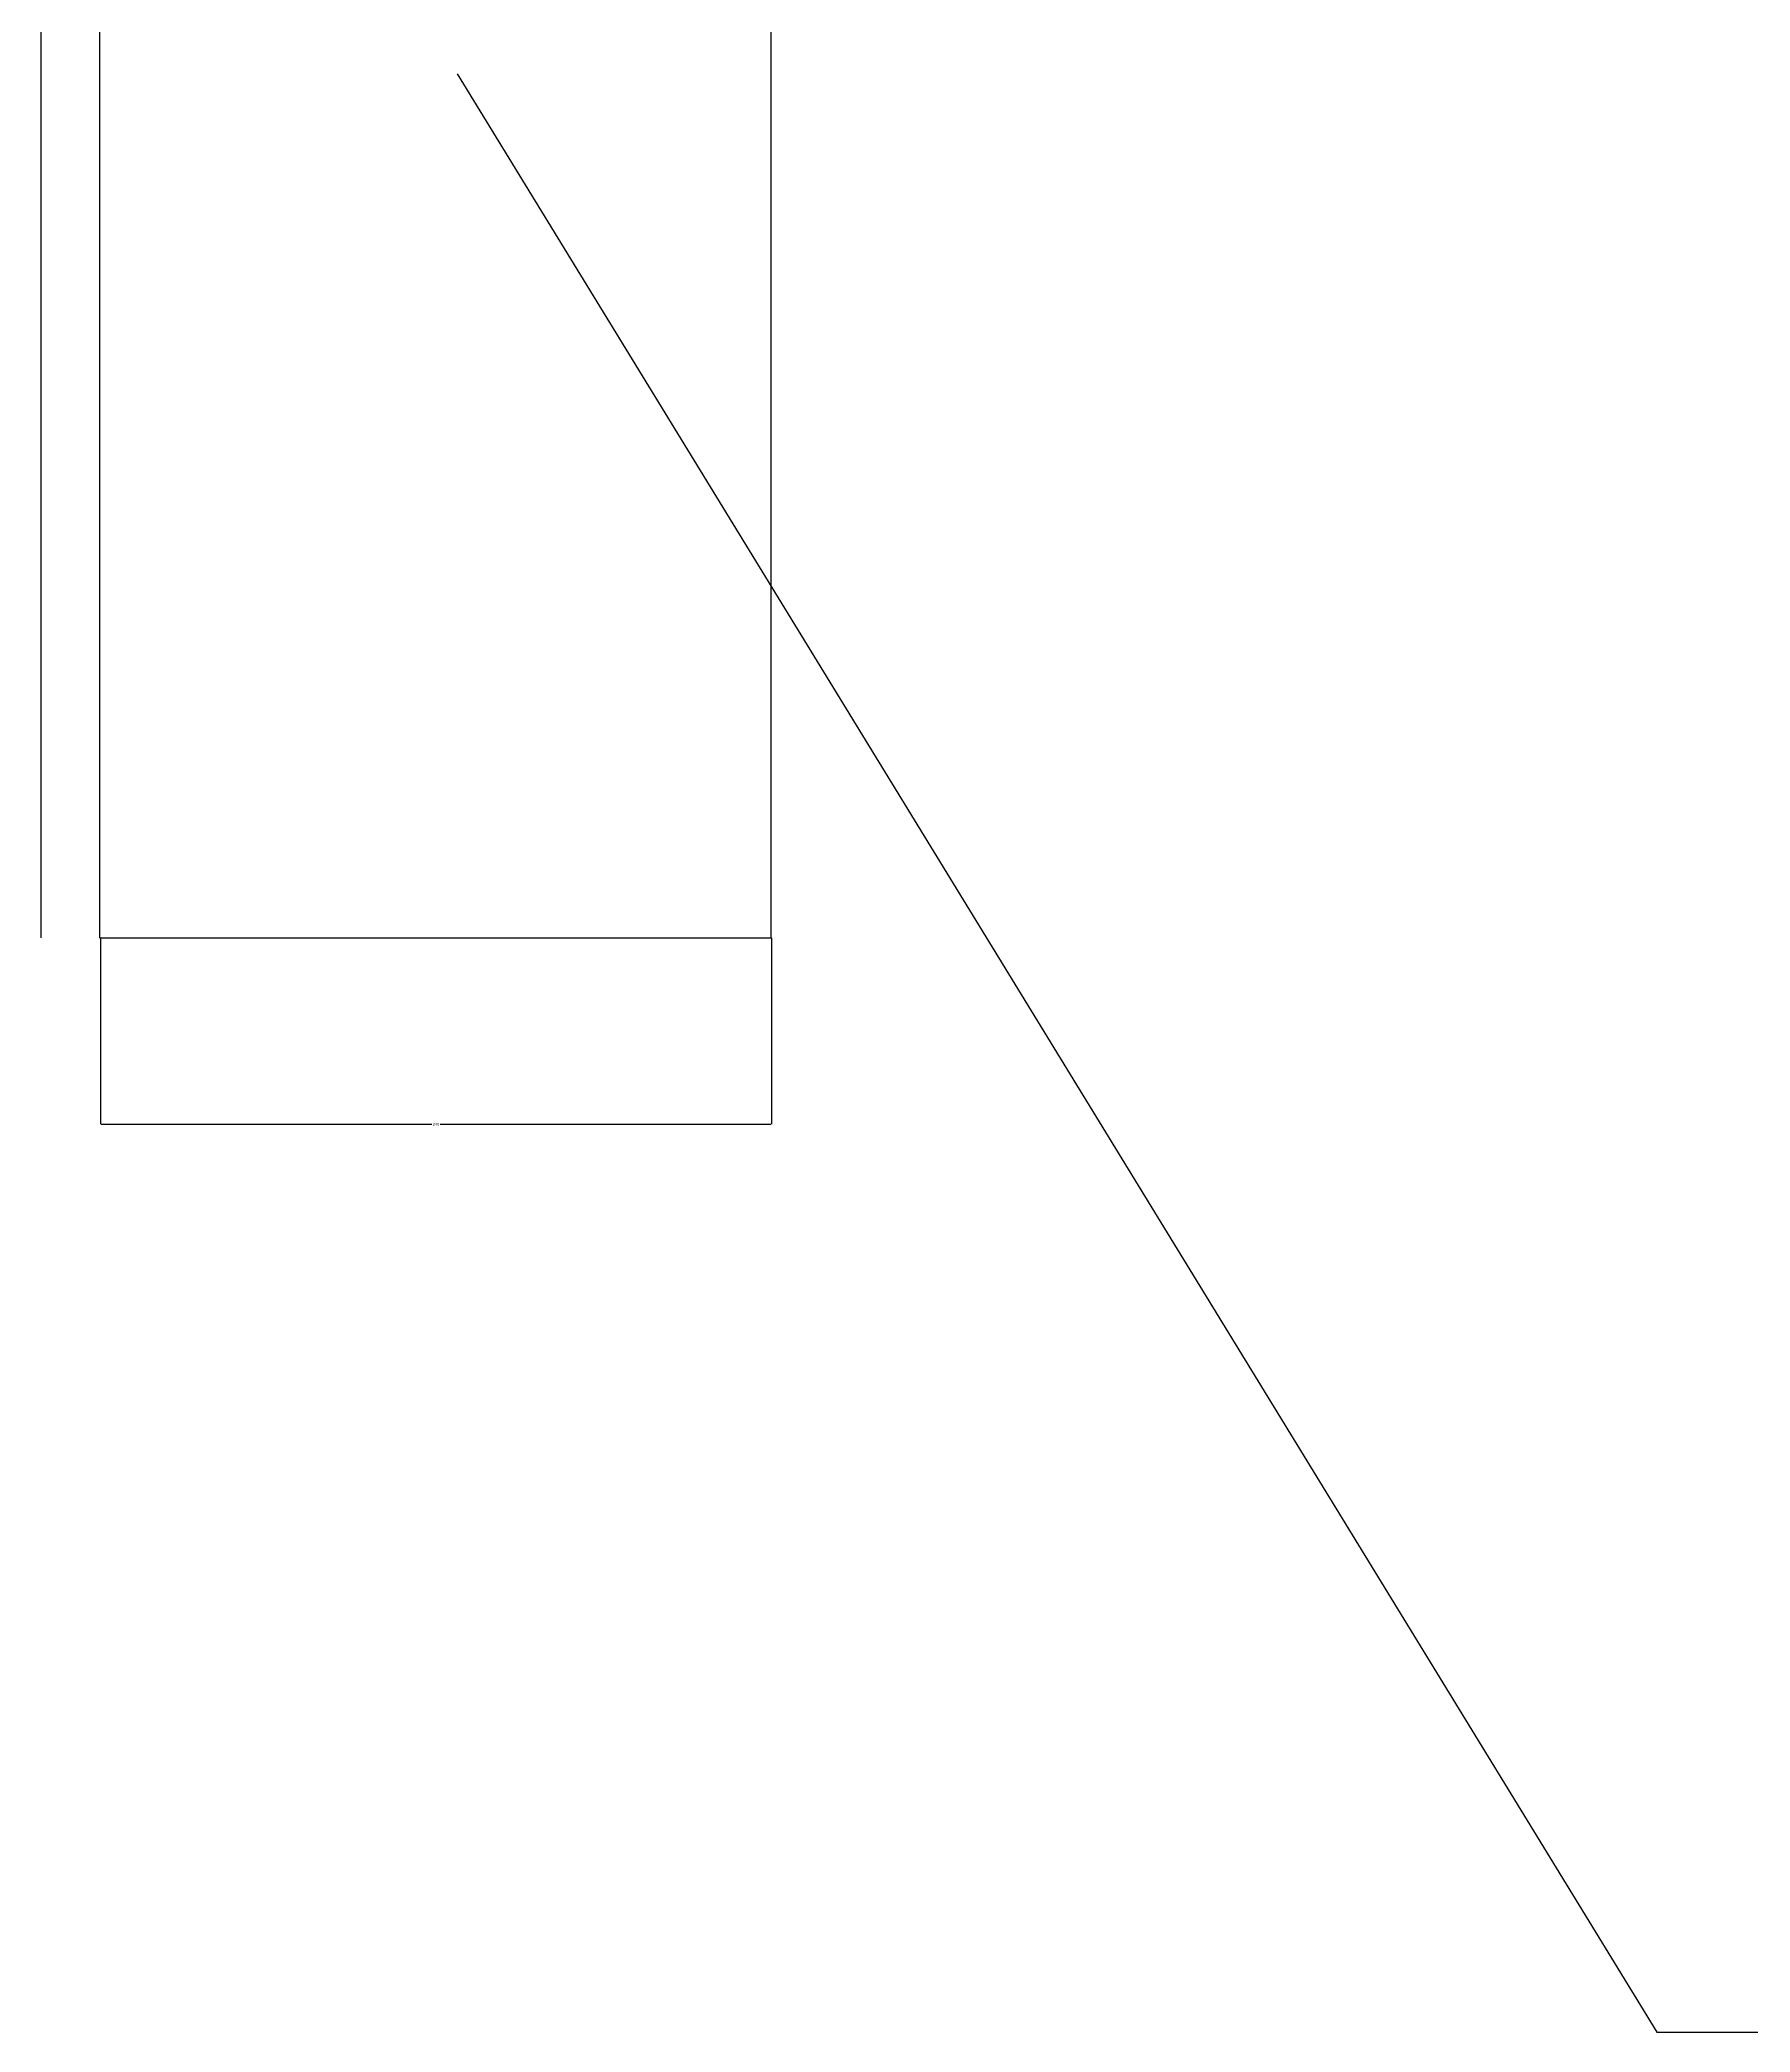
# Model space of a CAD drawing. Header units: metres. Extents: x 8939 to 13072, y 16704 to 19101.
# Drawn here: x 9373 to 9984, y 16732 to 17444 of the extents above; entities that cross this region are included whole.
import ezdxf

# ---------------------------------------------------------------- set-up
doc = ezdxf.new("R2010")
doc.units = ezdxf.units.M
doc.layers.add('PUB_DIM', color=3, linetype='Continuous')
doc.layers.add('WALL', color=255, linetype='Continuous')
doc.dimstyles.get("Standard").update_dxf_attribs({"dimtxt": 2.5, "dimasz": 2.5, "dimexe": 1.25, "dimexo": 0.625, "dimtad": 1, "dimcen": 2.5, "dimazin": 3, "dimtfac": 1, "dimtmove": 0, "dimatfit": 3})

# ---------------------------------------------------------------- blocks, each defined once
blk = doc.blocks.new('*D1')
for p, q in [((9373.1, 17822.93), (9373.1, 17472.93)), ((9372.85, 17472.93), (9372.6, 17472.93)), ((9373.1, 17122.93), (9373.1, 17472.93)), ((9373.1, 17472.93), (9373.1, 17472.93)), ((9373.35, 17472.93), (9373.6, 17472.93))]:
    blk.add_line(p, q)
at = {"layer": 'Defpoints'}
for p in [(9373.1, 17822.93), (9373.1, 17472.93), (9373.1, 17122.93)]:
    blk.add_point(p, dxfattribs=at)
at = {"layer": 'PUB_DIM', "insert": (9373.1, 17474.055), "char_height": 1, "attachment_point": 5}
blk.add_mtext('0', dxfattribs=at)
blk = doc.blocks.new('*D2')
for p, q in [((9394.28, 17123.04), (9394.28, 17056.35)), ((9634.28, 17123.04), (9634.28, 17056.35)), ((9394.53, 17056.35), (9512.78, 17056.35)), ((9515.78, 17056.35), (9634.03, 17056.35))]:
    blk.add_line(p, q)
at = {"layer": 'Defpoints'}
for p in [(9394.28, 17123.04), (9634.28, 17123.04), (9394.28, 17056.35)]:
    blk.add_point(p, dxfattribs=at)
at = {"layer": 'PUB_DIM', "insert": (9514.28, 17056.35), "char_height": 1, "attachment_point": 5}
blk.add_mtext('240', dxfattribs=at)

msp = doc.modelspace()

# ---------------------------------------------------------------- linework, layer by layer
at = {"layer": 'PUB_DIM'}
msp.add_lwpolyline([(9521.89, 17431.91), (9950.87, 16731.71), (10522.84, 16731.71)], dxfattribs=at)
at = {"layer": 'WALL'}
for p, q in [((9394.06, 17123.04), (9394.06, 18162.45)), ((9634.06, 17123.04), (9634.06, 18162.45)), ((9394.06, 17123.04), (9634.06, 17123.04))]:
    msp.add_line(p, q, dxfattribs=at)

# ---------------------------------------------------------------- dimensions: what is measured, and where the dimension line sits
at = {"layer": 'PUB_DIM'}
for base, p1, p2, picture, middle in [((9373.1, 17472.93), (9373.1, 17822.93), (9373.1, 17122.93), '*D1', (9373.1, 17474.055)), ((9394.28, 17056.35), (9394.28, 17123.04), (9634.28, 17123.04), '*D2', (9514.28, 17056.35))]:
    dim = msp.add_linear_dim(base=base, p1=p1, p2=p2, dimstyle='Standard', dxfattribs=at)
    dim.commit()
    dim.dimension.update_dxf_attribs({"geometry": picture, "text_midpoint": middle})

doc.saveas('drawing.dxf')
